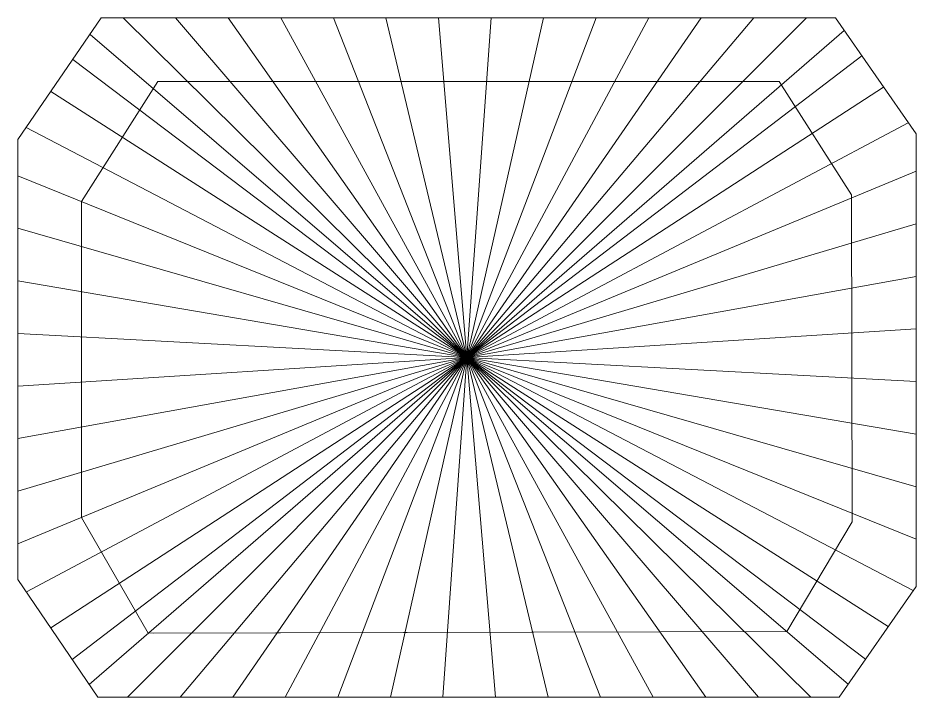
# Model space of a CAD drawing. Header units: inches. Extents: x 0 to 2090, y -987 to 594.
# Drawn here: x 1114 to 1820, y -987 to -453 of the extents above; entities that cross this region are included whole.
import ezdxf

# ---------------------------------------------------------------- set-up
doc = ezdxf.new("R2010")
doc.units = ezdxf.units.IN
doc.header["$MEASUREMENT"] = 0

msp = doc.modelspace()

# ---------------------------------------------------------------- linework, layer by layer
at = {"color": 6, "lineweight": 13}
for p, q in [((1114.1, -548.12), (1179.66, -452.64)), ((1467.27, -719.6), (1196.78, -452.64)), ((1238.13, -452.64), (1467.27, -719.6)), ((1467.27, -719.6), (1279.47, -452.64)), ((1320.81, -452.64), (1467.27, -719.6)), ((1467.27, -719.6), (1362.15, -452.64)), ((1403.5, -452.64), (1467.27, -719.6)), ((1467.27, -719.6), (1444.84, -452.64)), ((1467.27, -719.6), (1734.23, -452.64)), ((1692.89, -452.64), (1467.27, -719.6)), ((1467.27, -719.6), (1651.55, -452.64)), ((1610.21, -452.64), (1467.27, -719.6)), ((1467.27, -719.6), (1568.86, -452.64)), ((1527.52, -452.64), (1467.27, -719.6)), ((1467.27, -719.6), (1486.18, -452.64)), ((1820.44, -543.74), (1757.05, -452.64)), ((1170.82, -465.52), (1467.27, -719.6)), ((1763.92, -462.52), (1467.27, -719.6)), ((1467.27, -719.6), (1157.26, -485.26)), ((1467.27, -719.6), (1777.73, -482.36)), ((1223.99, -502.64), (1164.1, -596.9)), ((1223.99, -502.64), (1712.72, -502.64)), ((1794.89, -507.03), (1467.27, -719.6)), ((1769.58, -591.83), (1712.72, -502.64)), ((1140.04, -510.34), (1467.27, -719.6)), ((1467.27, -719.6), (1814.37, -535.03)), ((1467.27, -719.6), (1120.47, -538.85)), ((1114.1, -576.66), (1467.27, -719.6)), ((1820.44, -573.14), (1467.27, -719.6)), ((1769.58, -591.83), (1770.23, -848.9)), ((1770.23, -848.9), (1769.58, -591.83)), ((1164.1, -845.32), (1164.1, -596.9)), ((1164.1, -596.9), (1164.1, -845.32)), ((1467.27, -719.6), (1820.44, -614.48)), ((1467.27, -719.6), (1114.1, -618.01)), ((1820.44, -655.83), (1467.27, -719.6)), ((1114.1, -659.35), (1467.27, -719.6)), ((1467.27, -719.6), (1820.44, -697.17)), ((1467.27, -719.6), (1114.1, -700.69)), ((1114.1, -742.03), (1467.27, -719.6)), ((1467.27, -719.6), (1114.1, -783.38)), ((1114.1, -824.72), (1467.27, -719.6)), ((1467.27, -719.6), (1114.1, -866.06)), ((1120.72, -903.88), (1467.27, -719.6)), ((1467.27, -719.6), (1139.84, -932.04)), ((1467.27, -719.6), (1156.74, -956.94)), ((1170.23, -976.81), (1467.27, -719.6)), ((1467.27, -719.6), (1200.31, -986.56)), ((1241.65, -986.56), (1467.27, -719.6)), ((1467.27, -719.6), (1282.99, -986.56)), ((1324.33, -986.56), (1467.27, -719.6)), ((1467.27, -719.6), (1365.68, -986.56)), ((1407.02, -986.56), (1467.27, -719.6)), ((1467.27, -719.6), (1448.36, -986.56)), ((1467.27, -719.6), (1489.7, -986.56)), ((1531.05, -986.56), (1467.27, -719.6)), ((1467.27, -719.6), (1572.39, -986.56)), ((1613.73, -986.56), (1467.27, -719.6)), ((1467.27, -719.6), (1655.07, -986.56)), ((1696.41, -986.56), (1467.27, -719.6)), ((1737.76, -986.56), (1467.27, -719.6)), ((1467.27, -719.6), (1766.96, -976.36)), ((1780.69, -956.66), (1467.27, -719.6)), ((1467.27, -719.6), (1798.52, -931.08)), ((1818.27, -902.75), (1467.27, -719.6)), ((1467.27, -719.6), (1820.44, -862.54)), ((1820.44, -821.19), (1467.27, -719.6)), ((1467.27, -719.6), (1820.44, -779.85)), ((1820.44, -738.51), (1467.27, -719.6)), ((1164.1, -845.32), (1216.63, -936.31)), ((1718.92, -935.04), (1770.23, -848.9)), ((1114.1, -894.13), (1176.86, -986.56)), ((1759.85, -986.56), (1820.44, -899.63)), ((1216.63, -936.31), (1718.92, -935.04)), ((1221.06, -936.29), (1718.92, -935.04)), ((1176.86, -986.56), (1759.85, -986.56))]:
    msp.add_line(p, q, dxfattribs=at)
for points in [[(1179.66, -452.64), (1757.05, -452.64)], [(1820.44, -543.74), (1820.44, -899.63)], [(1114.1, -894.13), (1114.1, -548.12)], [(1759.85, -986.56), (1176.86, -986.56)]]:
    msp.add_lwpolyline(points, dxfattribs=at)

doc.saveas('drawing.dxf')
